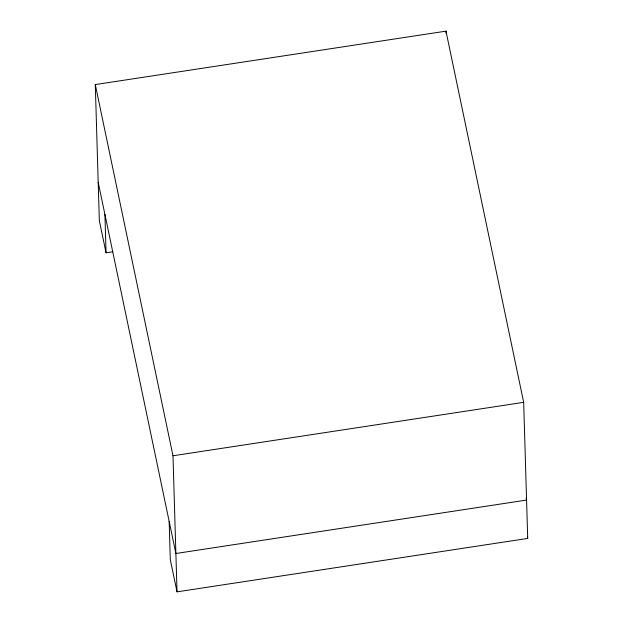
<?xml version="1.0" encoding="UTF-8"?>
<svg xmlns="http://www.w3.org/2000/svg" width="623" height="623" viewBox="0 0 623 623"><rect width="100%" height="100%" fill="white"/><g stroke="black" fill="none" stroke-linecap="round" stroke-linejoin="round"><path stroke-width="0.93" d="M112.786 251.785L106.058 252.806L99.33 220.659L95.288 84.58L445.975 31.15L523.67 402.341L527.712 538.42L177.025 591.85L170.297 559.695L169.16 521.342M177.025 591.85L172.992 455.771L523.67 402.341M526.178 498.174L526.575 500.067L175.888 553.497L98.193 182.305M527.315 536.528L527.712 538.42M95.288 84.58L172.992 455.771M445.975 31.15L446.029 33.081M104.921 214.46L106.058 252.806"/></g></svg>
